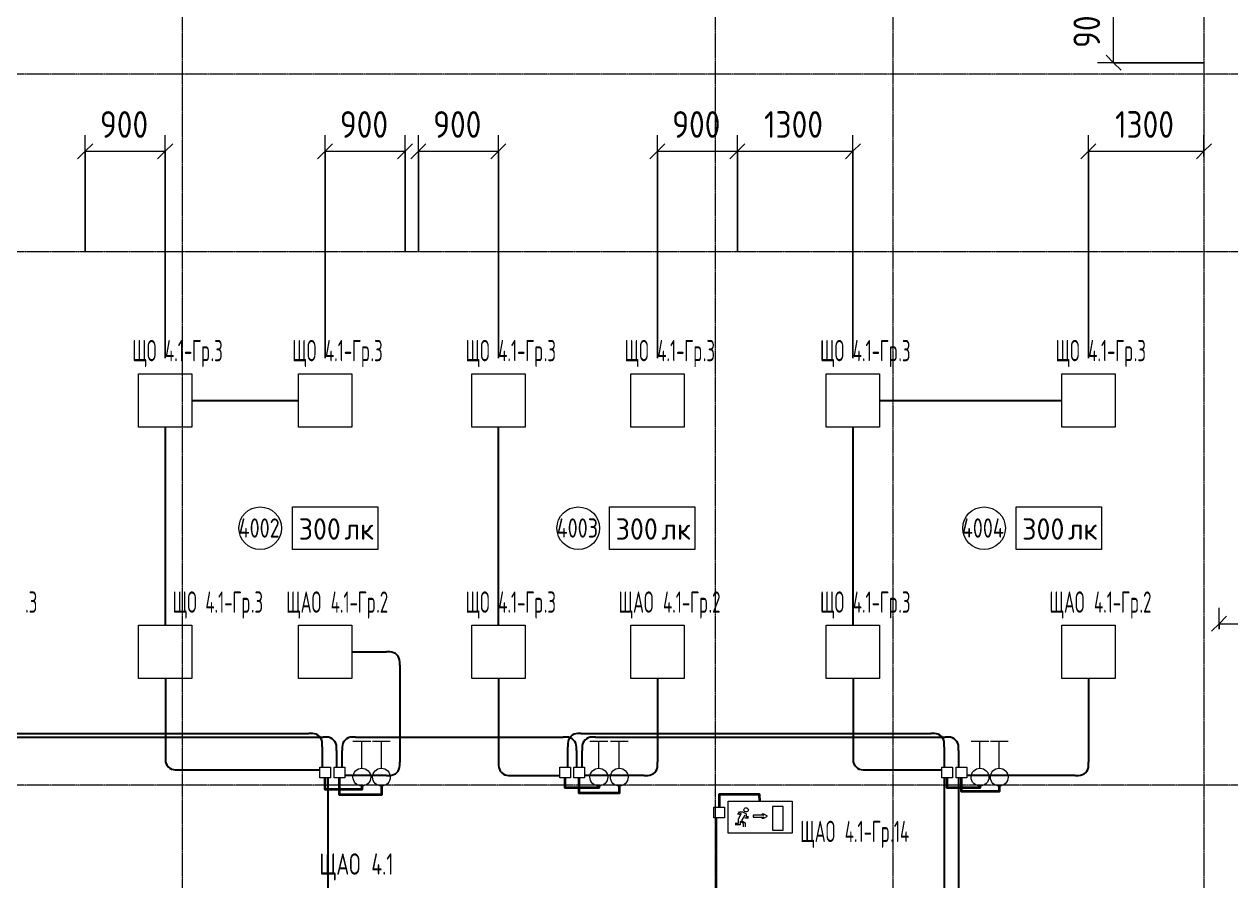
# Model space of a CAD drawing. Header units: millimetres. Extents: x -4730 to 98194, y -4296 to 93388.
# Drawn here: x 25723 to 39303, y 45423 to 55064 of the extents above; entities that cross this region are included whole.
import ezdxf

# ---------------------------------------------------------------- set-up
doc = ezdxf.new("R2010")
doc.units = ezdxf.units.MM
doc.linetypes.add('Линия сетки', pattern=[22.225, 12.7, -3.175, 3.175, -3.175])
for name, color, linetype, lineweight, true_color in [('Короба', 7, 'Continuous', 25, 0x008000), ('Соединительные детали коробов', 7, 'Continuous', 25, 0x008000), ('Типовые аннотации', 1, 'Continuous', 18, 0xff0000)]:
    doc.layers.add(name, color=color, linetype=linetype, lineweight=lineweight, true_color=true_color)
for name, color, linetype, lineweight in [('Марки помещений', 7, 'Continuous', 9), ('Марки силовых электроприборов', 7, 'Continuous', 9), ('Марки электрооборудования', 7, 'Continuous', 9), ('Оси', 7, 'Continuous', 9), ('Провода', 7, 'Continuous', 35), ('Размеры', 7, 'Continuous', 9), ('Размеры-120', 7, 'Continuous', 9)]:
    doc.layers.add(name, color=color, linetype=linetype, lineweight=lineweight)
doc.styles.add('GOST Common', font='GOST_Common.ttf', dxfattribs={"width": 0.6, "height": 240})
doc.styles.add('GOST Common_1', font='GOST_Common.ttf', dxfattribs={"width": 0.9, "height": 300})
doc.styles.add('GOST Common_3', font='GOST_Common.ttf', dxfattribs={"width": 0.8, "height": 216})
doc.styles.add('GOST Common_4', font='GOST_Common.ttf', dxfattribs={"height": 240})
doc.styles.add('GOST Common_5', font='GOST_Common.ttf', dxfattribs={"width": 0.7, "height": 240})
doc.dimstyles.new('ADSK_Проверочный', dxfattribs={"dimscale": 304.8, "dimtxt": 301.714499, "dimasz": 0.556693, "dimexe": 0.590551, "dimexo": 0.590551, "dimgap": 0.19685, "dimtad": 1, "dimdec": 3, "dimrnd": 0.001, "dimdsep": 46, "dimtxsty": 'GOST Common_1', "dimblk1": 'OBLIQUE', "dimblk2": 'OBLIQUE', "dimsah": 1, "dimcen": 0.09, "dimazin": 0, "dimtfac": 1, "dimtdec": 4, "dimtix": 1, "dimtmove": 0, "dimatfit": 3, "dimfxl": 1, "dimtvp": 1, "dimtolj": 1, "dimtzin": 0, "dimarcsym": 2})

# ---------------------------------------------------------------- blocks, each defined once
blk = doc.blocks.new('M_Короб_ отвод - Плоский торец - ПВХ - Стандартная-2386742-4-й этаж')
at = {"layer": 'Соединительные детали коробов'}
for p, q in [((0, 111.95), (0, 150.05)), ((-150.05, 0), (-111.95, 0))]:
    blk.add_line(p, q, dxfattribs=at)
blk.add_arc((-111.95, 111.95), 111.95, 270, 0, dxfattribs=at)
blk = doc.blocks.new('DIMBLOCK82-4-й этаж')
at = {"layer": 'Размеры-120'}
for p, q in [((26410, 52510), (26410, 53813)), ((27310, 51307), (27310, 53813)), ((26410, 53633), (26495, 53718)), ((27310, 53633), (27395, 53718)), ((26410, 53633), (26325, 53548)), ((26410, 53633), (27310, 53633)), ((26410, 53633), (26410, 52510)), ((27310, 53633), (27225, 53548)), ((27310, 53633), (27310, 51307))]:
    blk.add_line(p, q, dxfattribs=at)
at = {"layer": 'Размеры-120', "color": 0, "insert": (26576, 54085), "char_height": 300, "width": 681.16, "attachment_point": 1, "line_spacing_factor": 1.022761, "style": 'GOST Common_1'}
blk.add_mtext('900', dxfattribs=at)
blk = doc.blocks.new('_Oblique')
at = {"color": 0, "linetype": 'ByBlock', "lineweight": -2}
blk.add_line((-0.5, -0.5), (0.5, 0.5), dxfattribs=at)
blk = doc.blocks.new('DIMBLOCK83-4-й этаж')
at = {"layer": 'Размеры-120'}
for p, q in [((29110, 51307), (29110, 53813)), ((30010, 52510), (30010, 53813)), ((29110, 53633), (29195, 53718)), ((30010, 53633), (30095, 53718)), ((29110, 53633), (29025, 53548)), ((29110, 53633), (30010, 53633)), ((29110, 53633), (29110, 51307)), ((30010, 53633), (29925, 53548)), ((30010, 53633), (30010, 52510))]:
    blk.add_line(p, q, dxfattribs=at)
at = {"layer": 'Размеры-120', "color": 0, "insert": (29276, 54085), "char_height": 300, "width": 681.16, "attachment_point": 1, "line_spacing_factor": 1.022761, "style": 'GOST Common_1'}
blk.add_mtext('900', dxfattribs=at)
blk = doc.blocks.new('DIMBLOCK84-4-й этаж')
at = {"layer": 'Размеры-120'}
for p, q in [((30160, 52510), (30160, 53813)), ((31060, 51307), (31060, 53813)), ((30160, 53633), (30245, 53718)), ((31060, 53633), (31145, 53718)), ((30160, 53633), (30075, 53548)), ((30160, 53633), (31060, 53633)), ((30160, 53633), (30160, 52510)), ((31060, 53633), (30975, 53548)), ((31060, 53633), (31060, 51307))]:
    blk.add_line(p, q, dxfattribs=at)
at = {"layer": 'Размеры-120', "color": 0, "insert": (30326, 54085), "char_height": 300, "width": 681.16, "attachment_point": 1, "line_spacing_factor": 1.022761, "style": 'GOST Common_1'}
blk.add_mtext('900', dxfattribs=at)
blk = doc.blocks.new('DIMBLOCK85-4-й этаж')
at = {"layer": 'Размеры-120'}
for p, q in [((32850, 51307), (32850, 53813)), ((33750, 52510), (33750, 53813)), ((32850, 53633), (32935, 53718)), ((33750, 53633), (33835, 53718)), ((32850, 53633), (32765, 53548)), ((32850, 53633), (33750, 53633)), ((32850, 53633), (32850, 51307)), ((33750, 53633), (33665, 53548)), ((33750, 53633), (33750, 52510))]:
    blk.add_line(p, q, dxfattribs=at)
at = {"layer": 'Размеры-120', "color": 0, "insert": (33016, 54085), "char_height": 300, "width": 681.16, "attachment_point": 1, "line_spacing_factor": 1.022761, "style": 'GOST Common_1'}
blk.add_mtext('900', dxfattribs=at)
blk = doc.blocks.new('DIMBLOCK86-4-й этаж')
at = {"layer": 'Размеры-120'}
for p, q in [((33750, 52510), (33750, 53813)), ((35050, 51307), (35050, 53813)), ((33750, 53633), (33835, 53718)), ((35050, 53633), (35135, 53718)), ((33750, 53633), (33665, 53548)), ((33750, 53633), (35050, 53633)), ((33750, 53633), (33750, 52510)), ((35050, 53633), (34965, 53548)), ((35050, 53633), (35050, 51307))]:
    blk.add_line(p, q, dxfattribs=at)
at = {"layer": 'Размеры-120', "color": 0, "insert": (34050, 54085), "char_height": 300, "width": 840.71, "attachment_point": 1, "line_spacing_factor": 1.022761, "style": 'GOST Common_1'}
blk.add_mtext('1300', dxfattribs=at)
blk = doc.blocks.new('DIMBLOCK87-4-й этаж')
at = {"layer": 'Размеры-120'}
for p, q in [((37700, 51307), (37700, 53813)), ((39000, 53573), (39000, 53813)), ((37700, 53633), (37785, 53718)), ((39000, 53633), (39085, 53718)), ((37700, 53633), (37615, 53548)), ((37700, 53633), (39000, 53633)), ((37700, 53633), (37700, 51307)), ((39000, 53633), (38915, 53548)), ((39000, 53633), (39000, 53573))]:
    blk.add_line(p, q, dxfattribs=at)
at = {"layer": 'Размеры-120', "color": 0, "insert": (38000, 54085), "char_height": 300, "width": 840.71, "attachment_point": 1, "line_spacing_factor": 1.022761, "style": 'GOST Common_1'}
blk.add_mtext('1300', dxfattribs=at)
blk = doc.blocks.new('DIMBLOCK90-4-й этаж')
at = {"layer": 'Размеры-120'}
for p, q in [((40970, 48803), (40970, 48137)), ((40970, 48317), (40970, 48803)), ((39170, 48257), (39170, 48497)), ((39170, 48317), (39255, 48402)), ((40970, 48317), (41055, 48402)), ((39170, 48317), (39085, 48232)), ((39170, 48317), (40970, 48317)), ((39170, 48317), (39170, 48257)), ((40970, 48317), (40885, 48232))]:
    blk.add_line(p, q, dxfattribs=at)
at = {"layer": 'Размеры-120', "color": 0, "insert": (39720, 48769), "char_height": 300, "width": 840.71, "attachment_point": 1, "line_spacing_factor": 1.022761, "style": 'GOST Common_1'}
blk.add_mtext('1800', dxfattribs=at)
blk = doc.blocks.new('DIMBLOCK100-4-й этаж')
at = {"layer": 'Размеры-120'}
for p, q in [((37984, 55530), (37899, 55615)), ((39645, 55530), (37804, 55530)), ((37984, 54630), (37984, 55530)), ((37984, 55530), (38069, 55445)), ((37984, 55530), (39645, 55530)), ((38990, 54630), (37804, 54630)), ((37984, 54630), (37899, 54715)), ((37984, 54630), (38069, 54545)), ((37984, 54630), (38990, 54630))]:
    blk.add_line(p, q, dxfattribs=at)
at = {"layer": 'Размеры-120', "color": 0, "insert": (37532, 54796), "char_height": 300, "width": 681.16, "attachment_point": 1, "rotation": 90, "line_spacing_factor": 1.022761, "style": 'GOST Common_1'}
blk.add_mtext('900', dxfattribs=at)
blk = doc.blocks.new('ADSK_Марка_Помещение_1_ГОСТ21-501-2011 - Номер-85995-4-й этаж')
at = {"layer": 'Марки помещений'}
blk.add_circle((0, 0), 2, dxfattribs=at)
blk = doc.blocks.new('Морка помещения_освещённость_ - Морка помещения_освещённость_-1484368-4-й этаж')
at = {"layer": 'Марки помещений', "color": 190, "true_color": 0x8000ff}
for p, q in [((-4, 0), (-4, 4)), ((-4, 4), (4, 4)), ((4, 4), (4, 0)), ((4, 0), (-4, 0))]:
    blk.add_line(p, q, dxfattribs=at)

msp = doc.modelspace()

# ---------------------------------------------------------------- linework, layer by layer
at = {"layer": 'Короба'}
for p, q in [((27609.764, 50830), (28814.764, 50830)), ((35349.764, 50830), (37404.764, 50830)), ((27312.264, 48297.5), (27312.264, 50532.5)), ((31062.264, 48297.5), (31062.264, 50532.5)), ((35052.264, 48297.5), (35052.264, 50532.5)), ((29409.764, 48000), (29799.714, 48000)), ((29949.764, 47849.95), (29949.764, 46759.7454)), ((27312.264, 47702.5), (27312.264, 46822.7454)), ((31062.264, 47702.5), (31062.264, 46759.7454)), ((32852.264, 47702.5), (32852.264, 46759.7454)), ((35052.264, 47702.5), (35052.264, 46822.7454)), ((37702.264, 47702.5), (37702.264, 46759.7454)), ((23391.7319, 47041.1954), (29088.6319, 47041.1954)), ((23551.7319, 47081.1954), (28928.6319, 47081.1954)), ((29451.7319, 47041.1954), (31788.6319, 47041.1954)), ((31991.7319, 47081.1954), (35928.6319, 47081.1954)), ((32151.7319, 47041.1954), (36088.6319, 47041.1954)), ((29078.6819, 46931.1454), (29078.6819, 46701.1954)), ((29238.6819, 46891.1454), (29238.6819, 46701.1954)), ((29301.6819, 46701.1954), (29301.6819, 46891.1454)), ((31841.6819, 46701.1954), (31841.6819, 46931.1454)), ((31938.6819, 46891.1454), (31938.6819, 46701.1954)), ((32001.6819, 46701.1954), (32001.6819, 46891.1454)), ((36078.6819, 46931.1454), (36078.6819, 46701.1954)), ((36238.6819, 46891.1454), (36238.6819, 46701.1954)), ((27462.314, 46672.6954), (29050.1819, 46672.6954)), ((29799.714, 46609.6954), (29330.1819, 46609.6954)), ((31212.314, 46609.6954), (31750.1819, 46609.6954)), ((32702.214, 46609.6954), (32030.1819, 46609.6954)), ((35202.314, 46672.6954), (36050.1819, 46672.6954)), ((37552.214, 46609.6954), (36330.1819, 46609.6954)), ((29141.6819, 46581.1954), (29141.6819, 43654.2244)), ((36078.6819, 46581.1954), (36078.6819, 43654.2244)), ((36238.6819, 46581.1954), (36238.6819, 43654.2244)), ((33512.6861, 46134.2244), (33512.6861, 43654.2244))]:
    msp.add_line(p, q, dxfattribs=at)
at = {"layer": 'Оси', "linetype": 'Линия сетки'}
for p, q in [((27500, 93388.3703), (27500, -3096.3487)), ((33500, 93388.3703), (33500, -3096.3487)), ((35500, 93388.3703), (35500, -3096.3487)), ((39000, 93388.3703), (39000, -3096.3487)), ((98194.2682, 54500), (-3530.0173, 54500)), ((98194.2682, 52500), (-3530.0173, 52500)), ((98194.2682, 46500), (-3530.0173, 46500))]:
    msp.add_line(p, q, dxfattribs=at)
at = {"layer": 'Провода', "flags": 128}
for points in [[(29523.6123, 46490.6433), (29523.6123, 46450), (29110.1771, 46450), (29110.1804, 46581.1954)], [(29743.6123, 46490.6433), (29743.6123, 46390), (29270.1771, 46390), (29270.1808, 46581.1954)], [(32190.2708, 46490.6433), (32190.2708, 46470), (31810.1771, 46470), (31810.1802, 46581.1954)], [(32420, 46490.6433), (32420, 46410), (31970.1771, 46410), (31970.1807, 46581.1954)], [(36480, 46490.6433), (36480, 46470), (36110.1771, 46470), (36110.1802, 46581.1954)], [(36696.9338, 46490.6433), (36696.9338, 46430), (36270.1771, 46430), (36270.1806, 46581.1954)], [(34001.4515, 46321.7452), (34000, 46395), (33544.1812, 46395), (33544.1846, 46254.2244)]]:
    msp.add_lwpolyline(points, dxfattribs=at)
at = {"layer": 'Типовые аннотации', "color": 5, "true_color": 0x0000ff}
for p, q in [((27010, 51130), (27610, 51130)), ((27010, 50530), (27010, 51130)), ((27610, 51130), (27610, 50530)), ((28810, 51130), (29410, 51130)), ((28810, 50530), (28810, 51130)), ((29410, 51130), (29410, 50530)), ((30760, 51130), (31360, 51130)), ((30760, 50530), (30760, 51130)), ((31360, 51130), (31360, 50530)), ((32550, 51130), (33150, 51130)), ((32550, 50530), (32550, 51130)), ((33150, 51130), (33150, 50530)), ((34750, 51130), (35350, 51130)), ((34750, 50530), (34750, 51130)), ((35350, 51130), (35350, 50530)), ((37400, 51130), (38000, 51130)), ((37400, 50530), (37400, 51130)), ((38000, 51130), (38000, 50530)), ((27610, 50530), (27010, 50530)), ((29410, 50530), (28810, 50530)), ((31360, 50530), (30760, 50530)), ((33150, 50530), (32550, 50530)), ((35350, 50530), (34750, 50530)), ((38000, 50530), (37400, 50530)), ((27010, 48300), (27610, 48300)), ((27010, 47700), (27010, 48300)), ((27610, 48300), (27610, 47700)), ((30760, 48300), (31360, 48300)), ((30760, 47700), (30760, 48300)), ((31360, 48300), (31360, 47700)), ((34750, 48300), (35350, 48300)), ((34750, 47700), (34750, 48300)), ((35350, 48300), (35350, 47700)), ((27610, 47700), (27010, 47700)), ((31360, 47700), (30760, 47700)), ((35350, 47700), (34750, 47700)), ((29623.6123, 46990.6433), (29423.6123, 46990.6433)), ((29523.6123, 46690.6433), (29523.6123, 46990.6433)), ((32290.2708, 46990.6433), (32090.2708, 46990.6433)), ((32190.2708, 46690.6433), (32190.2708, 46990.6433)), ((36580, 46990.6433), (36380, 46990.6433)), ((36480, 46690.6433), (36480, 46990.6433))]:
    msp.add_line(p, q, dxfattribs=at)
at = {"layer": 'Типовые аннотации'}
for p, q in [((28810, 48300), (29410, 48300)), ((28810, 47700), (28810, 48300)), ((29410, 48300), (29410, 47700)), ((32550, 48300), (33150, 48300)), ((32550, 47700), (32550, 48300)), ((33150, 48300), (33150, 47700)), ((37400, 48300), (38000, 48300)), ((37400, 47700), (37400, 48300)), ((38000, 48300), (38000, 47700)), ((29410, 47700), (28810, 47700)), ((33150, 47700), (32550, 47700)), ((38000, 47700), (37400, 47700)), ((29843.6123, 46990.6433), (29643.6123, 46990.6433)), ((29743.6123, 46690.6433), (29743.6123, 46990.6433)), ((32520, 46990.6433), (32320, 46990.6433)), ((32420, 46690.6433), (32420, 46990.6433)), ((36796.9338, 46990.6433), (36596.9338, 46990.6433)), ((36696.9338, 46690.6433), (36696.9338, 46990.6433)), ((29210.1819, 46701.1954), (29330.1819, 46701.1954)), ((29210.1819, 46581.1954), (29210.1819, 46701.1954)), ((29330.1819, 46701.1954), (29330.1819, 46581.1954)), ((31910.1819, 46701.1954), (32030.1819, 46701.1954)), ((31910.1819, 46581.1954), (31910.1819, 46701.1954)), ((32030.1819, 46701.1954), (32030.1819, 46581.1954)), ((36210.1819, 46701.1954), (36330.1819, 46701.1954)), ((36210.1819, 46581.1954), (36210.1819, 46701.1954)), ((36330.1819, 46701.1954), (36330.1819, 46581.1954)), ((29330.1819, 46581.1954), (29210.1819, 46581.1954)), ((32030.1819, 46581.1954), (31910.1819, 46581.1954)), ((36330.1819, 46581.1954), (36210.1819, 46581.1954)), ((33484.1861, 46254.2244), (33604.1861, 46254.2244)), ((33484.1861, 46134.2244), (33484.1861, 46254.2244)), ((33604.1861, 46254.2244), (33604.1861, 46134.2244)), ((33604.1861, 46134.2244), (33484.1861, 46134.2244))]:
    msp.add_line(p, q, dxfattribs=at)
at = {"layer": 'Типовые аннотации', "color": 7}
for p, q in [((29050.1819, 46701.1954), (29170.1819, 46701.1954)), ((29050.1819, 46581.1954), (29050.1819, 46701.1954)), ((29170.1819, 46701.1954), (29170.1819, 46581.1954)), ((31750.1819, 46701.1954), (31870.1819, 46701.1954)), ((31750.1819, 46581.1954), (31750.1819, 46701.1954)), ((31870.1819, 46701.1954), (31870.1819, 46581.1954)), ((36050.1819, 46701.1954), (36170.1819, 46701.1954)), ((36050.1819, 46581.1954), (36050.1819, 46701.1954)), ((36170.1819, 46701.1954), (36170.1819, 46581.1954)), ((29170.1819, 46581.1954), (29050.1819, 46581.1954)), ((31870.1819, 46581.1954), (31750.1819, 46581.1954)), ((36170.1819, 46581.1954), (36050.1819, 46581.1954))]:
    msp.add_line(p, q, dxfattribs=at)
at = {"layer": 'Типовые аннотации', "color": 96, "true_color": 0x008000}
for p, q in [((33645.0179, 45961.7452), (33645.0179, 46321.7452)), ((33645.0179, 46321.7452), (34365.0179, 46321.7452)), ((34365.0179, 46321.7452), (34365.0179, 45961.7452)), ((33754.1286, 46170.8048), (33772.1286, 46201.9817)), ((33761.7363, 46121.6279), (33797.7363, 46183.9817)), ((33782.5209, 46183.9817), (33769.7171, 46161.8048)), ((33772.1286, 46201.9817), (33808.1286, 46201.9817)), ((33808.1286, 46201.9817), (33849.6978, 46177.9817)), ((33849.6978, 46177.9817), (33849.6978, 46147.9817)), ((34048.7544, 46175.7977), (34024.7544, 46175.7977)), ((34024.7544, 46175.7977), (34045.539, 46163.7977)), ((34090.3236, 46151.7977), (34048.7544, 46175.7977)), ((34143.641, 46259.594), (34143.641, 45995.594)), ((34263.641, 46259.594), (34143.641, 46259.594)), ((34263.641, 45995.594), (34263.641, 46259.594)), ((33725.7363, 46073.6279), (33761.7363, 46073.6279)), ((33779.7363, 46055.6279), (33725.7363, 46055.6279)), ((33761.7363, 46073.6279), (33761.7363, 46121.6279)), ((33819.267, 46067.6279), (33779.7363, 46090.4509)), ((33779.7363, 46090.4509), (33779.7363, 46055.6279)), ((33831.6978, 46164.374), (33795.6978, 46102.0202)), ((33795.6978, 46102.0202), (33837.267, 46078.0202)), ((33819.267, 46030.0202), (33819.267, 46067.6279)), ((33873.6978, 46129.9817), (33831.6978, 46129.9817)), ((33837.267, 46078.0202), (33837.267, 46030.0202)), ((33849.6978, 46147.9817), (33873.6978, 46147.9817)), ((34045.539, 46163.7977), (33925.539, 46163.7977)), ((33925.539, 46163.7977), (33925.539, 46139.7977)), ((33925.539, 46139.7977), (34045.539, 46139.7977)), ((34045.539, 46139.7977), (34024.7544, 46127.7977)), ((34024.7544, 46127.7977), (34048.7544, 46127.7977)), ((34048.7544, 46127.7977), (34090.3236, 46151.7977)), ((34365.0179, 45961.7452), (33645.0179, 45961.7452)), ((34143.641, 45995.594), (34263.641, 45995.594))]:
    msp.add_line(p, q, dxfattribs=at)
at = {"layer": 'Типовые аннотации', "color": 5, "true_color": 0x0000ff}
for centre in [(29523.6123, 46590.6433), (32190.2708, 46590.6433), (36480, 46590.6433)]:
    msp.add_circle(centre, 100, dxfattribs=at)
at = {"layer": 'Типовые аннотации'}
for centre in [(29743.6123, 46590.6433), (32420, 46590.6433), (36696.9338, 46590.6433)]:
    msp.add_circle(centre, 100, dxfattribs=at)
at = {"layer": 'Типовые аннотации', "color": 96, "true_color": 0x008000}
msp.add_circle((33847.6951, 46222.5129), 24, dxfattribs=at)

# ---------------------------------------------------------------- block references
at = {"layer": 'Марки помещений', "xscale": 120, "yscale": 120, "zscale": 120}
for p in [(28379.9372, 49391.3003), (31959.3595, 49391.3003), (36525.3363, 49391.3003)]:
    msp.add_blockref('ADSK_Марка_Помещение_1_ГОСТ21-501-2011 - Номер-85995-4-й этаж', p, dxfattribs=at)
at = {"layer": 'Марки помещений', "color": 190, "true_color": 0x8000ff, "xscale": 120, "yscale": 120, "zscale": 120}
for p in [(29224.6309, 49151.3003), (32791.4337, 49151.3003), (37366.8796, 49151.3003)]:
    msp.add_blockref('Морка помещения_освещённость_ - Морка помещения_освещённость_-1484368-4-й этаж', p, dxfattribs=at)
at = {"layer": 'Соединительные детали коробов'}
for p, rotation in [((29949.764, 48000), 90), ((29078.6819, 47081.1954), 90), ((29238.6819, 47041.1954), 90), ((29301.6819, 47041.1954), 180), ((31938.6819, 47041.1954), 90), ((31841.6819, 47081.1954), 180), ((32001.6819, 47041.1954), 180), ((36078.6819, 47081.1954), 90), ((36238.6819, 47041.1954), 90), ((27312.264, 46672.6954), 270), ((31062.264, 46609.6954), 270), ((35052.264, 46672.6954), 270)]:
    msp.add_blockref('M_Короб_ отвод - Плоский торец - ПВХ - Стандартная-2386742-4-й этаж', p, dxfattribs=dict(at, rotation=rotation))
for p in [(29949.764, 46609.6954), (32852.264, 46609.6954), (37702.264, 46609.6954)]:
    msp.add_blockref('M_Короб_ отвод - Плоский торец - ПВХ - Стандартная-2386742-4-й этаж', p, dxfattribs=at)

# ---------------------------------------------------------------- texts
at = {"layer": 'Марки помещений', "char_height": 216, "attachment_point": 1, "style": 'GOST Common_3'}
for s, insert, width in [('4002', (28136.2613, 49502.0875), 600.3036), ('4003', (31715.6836, 49502.0875), 600.3036), ('4004', (36275.4204, 49502.0875), 615.696)]:
    msp.add_mtext(s, dxfattribs=dict(at, insert=insert, width=width))
at = {"layer": 'Марки помещений', "color": 190, "true_color": 0x8000ff, "char_height": 240, "attachment_point": 1, "style": 'GOST Common_4'}
for s, insert, width in [('300', (28812.747, 49503.0122), 625.31625), ('300', (32379.5498, 49503.0122), 625.31625), ('300', (36954.9958, 49503.0122), 625.31625), ('лк', (29328.6845, 49503.0122), 413.67075), ('лк', (32895.4873, 49503.0122), 413.67075), ('лк', (37470.9333, 49503.0122), 413.67075)]:
    msp.add_mtext(s, dxfattribs=dict(at, insert=insert, width=width))
at = {"layer": 'Марки силовых электроприборов', "char_height": 240, "attachment_point": 1, "style": 'GOST Common'}
for s, insert, width in [('ЩО', (26939.9253, 51510.1824), 340.55685), (' 4.1-', (27220.9128, 51510.1824), 473.3163), ('Гр', (27611.4378, 51510.1824), 253.9746), ('.3', (27820.9878, 51510.1824), 173.1645), ('ЩО', (28739.9253, 51510.1824), 340.55685), (' 4.1-', (29020.9128, 51510.1824), 473.3163), ('Гр', (29411.4378, 51510.1824), 253.9746), ('.3', (29620.9878, 51510.1824), 173.1645), ('ЩО', (30689.9253, 51510.1824), 340.55685), (' 4.1-', (30970.9128, 51510.1824), 473.3163), ('Гр', (31361.4378, 51510.1824), 253.9746), ('.3', (31570.9878, 51510.1824), 173.1645), ('ЩО', (32479.9253, 51510.1824), 340.55685), (' 4.1-', (32760.9128, 51510.1824), 473.3163), ('Гр', (33151.4378, 51510.1824), 253.9746), ('.3', (33360.9878, 51510.1824), 173.1645), ('ЩО', (34679.9253, 51510.1824), 340.55685), (' 4.1-', (34960.9128, 51510.1824), 473.3163), ('Гр', (35351.4378, 51510.1824), 253.9746), ('.3', (35560.9878, 51510.1824), 173.1645), ('ЩО', (37329.9253, 51510.1824), 340.55685), (' 4.1-', (37610.9128, 51510.1824), 473.3163), ('Гр', (38001.4378, 51510.1824), 253.9746), ('.3', (38210.9878, 51510.1824), 173.1645), ('.3', (25734.1242, 48680.1824), 173.1645), ('ЩО', (27393.8757, 48680.1824), 340.55685), (' 4.1-', (27674.8632, 48680.1824), 473.3163), ('Гр', (28065.3882, 48680.1824), 253.9746), ('.3', (28274.9382, 48680.1824), 173.1645), ('ЩАО', (28670.8053, 48680.1824), 502.17705), (' 4.1-', (29085.1428, 48680.1824), 473.3163), ('Гр', (29475.6678, 48680.1824), 253.9746), ('.2', (29685.2178, 48680.1824), 178.93665), ('ЩО', (30689.9253, 48680.1824), 340.55685), (' 4.1-', (30970.9128, 48680.1824), 473.3163), ('Гр', (31361.4378, 48680.1824), 253.9746), ('.3', (31570.9878, 48680.1824), 173.1645), ('ЩАО', (32410.8053, 48680.1824), 502.17705), (' 4.1-', (32825.1428, 48680.1824), 473.3163), ('Гр', (33215.6678, 48680.1824), 253.9746), ('.2', (33425.2178, 48680.1824), 178.93665), ('ЩО', (34679.9253, 48680.1824), 340.55685), (' 4.1-', (34960.9128, 48680.1824), 473.3163), ('Гр', (35351.4378, 48680.1824), 253.9746), ('.3', (35560.9878, 48680.1824), 173.1645), ('ЩАО', (37260.8053, 48680.1824), 502.17705), (' 4.1-', (37675.1428, 48680.1824), 473.3163), ('Гр', (38065.6678, 48680.1824), 253.9746), ('.2', (38275.2178, 48680.1824), 178.93665), ('ЩАО', (34456.0053, 46099.7636), 502.17705), (' 4.1-', (34870.3428, 46099.7636), 473.3163), ('Гр', (35260.8678, 46099.7636), 253.9746), ('.14', (35470.4178, 46099.7636), 282.83535)]:
    msp.add_mtext(s, dxfattribs=dict(at, insert=insert, width=width))
at = {"layer": 'Марки электрооборудования', "char_height": 240, "attachment_point": 1, "style": 'GOST Common_5'}
for s, insert, width in [('ЩАО', (29045.3227, 45732.8074), 585.873225), (' 4.1', (29528.7164, 45732.8074), 404.0505)]:
    msp.add_mtext(s, dxfattribs=dict(at, insert=insert, width=width))

# ---------------------------------------------------------------- dimensions: what is measured, and where the dimension line sits
at = {"layer": 'Размеры'}
dim = msp.add_linear_dim(base=(37983.8333, 55530), p1=(39170, 54630), p2=(39824.764, 55530), angle=90, dimstyle='ADSK_Проверочный', override={"dimpost": '<>', "dimfxl": 1112.976132}, dxfattribs=at)
dim.commit()
dim.dimension.update_dxf_attribs({"geometry": 'DIMBLOCK100-4-й этаж', "text_midpoint": (37773.8333, 55080)})
for base, p1, p2, override, picture, middle in [((27310, 53633.1684), (26410, 52330), (27310, 51127.5), {"dimpost": '<>', "dimfxl": 1502.000749}, 'DIMBLOCK82-4-й этаж', (26860, 53843.1684)), ((30010, 53633.1684), (29110, 51127.5), (30010, 52330), {"dimpost": '<>', "dimfxl": 1502.000749}, 'DIMBLOCK83-4-й этаж', (29560, 53843.1684)), ((31060, 53633.1684), (30160, 52330), (31060, 51127.5), {"dimpost": '<>', "dimfxl": 1502.000749}, 'DIMBLOCK84-4-й этаж', (30610, 53843.1684)), ((33750, 53633.1684), (32850, 51127.5), (33750, 52330), {"dimpost": '<>', "dimfxl": 1502.000749}, 'DIMBLOCK85-4-й этаж', (33300, 53843.1684)), ((35050, 53633.1684), (33750, 52330), (35050, 51127.5), {"dimpost": '<>', "dimfxl": 1770.877254}, 'DIMBLOCK86-4-й этаж', (34400, 53843.1684)), ((39000, 53633.1684), (37700, 51127.5), (39000, 53753.1502), {"dimpost": '<>', "dimfxl": 2929.853101}, 'DIMBLOCK87-4-й этаж', (38350, 53843.1684)), ((40970, 48316.7245), (39170, 48436.7064), (40970, 48982.5), {"dimpost": '<>', "dimfxl": 1880.928146}, 'DIMBLOCK90-4-й этаж', (40070, 48526.7245))]:
    dim = msp.add_linear_dim(base=base, p1=p1, p2=p2, dimstyle='ADSK_Проверочный', override=override, dxfattribs=at)
    dim.commit()
    dim.dimension.update_dxf_attribs({"geometry": picture, "text_midpoint": middle})

doc.saveas('drawing.dxf')
